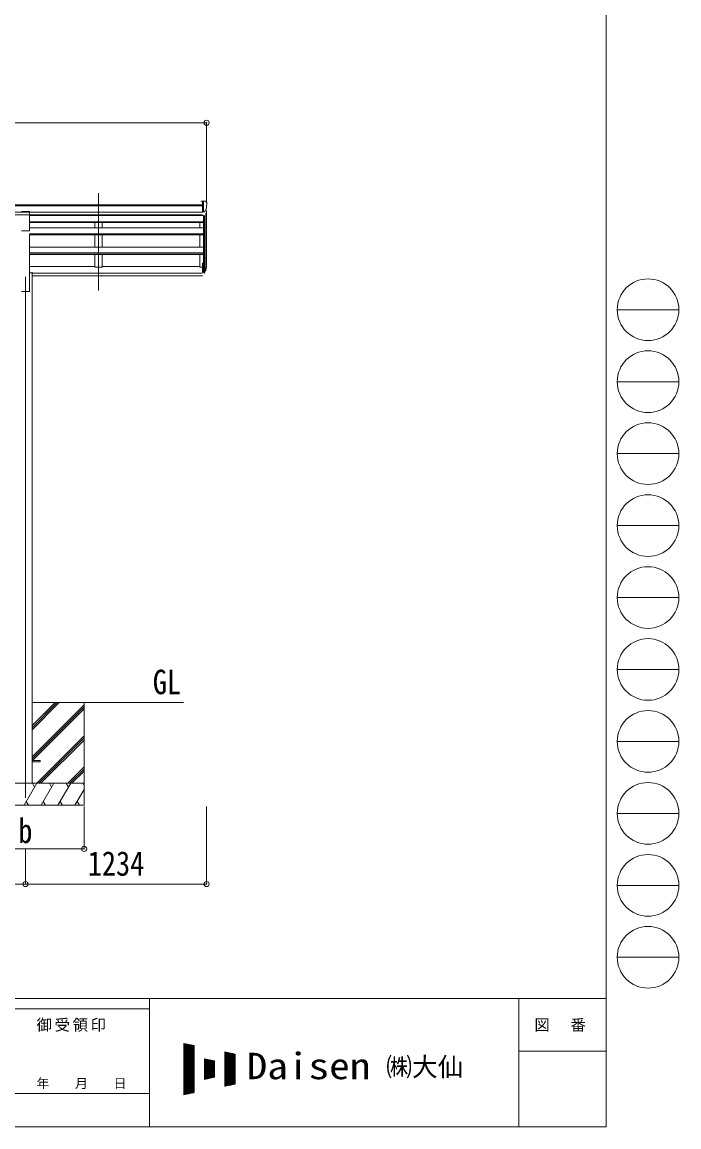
# Model space of a CAD drawing. Units: millimetres at full size; details may follow other scales. Extents: x -9783 to 33612, y -6828 to 13322.
# Drawn here: x 5418 to 9892, y -6828 to 696 of the extents above; entities that cross this region are included whole.
import ezdxf
from ezdxf.enums import TextEntityAlignment as Align

# ---------------------------------------------------------------- set-up
doc = ezdxf.new("R2010")
doc.units = ezdxf.units.MM
doc.header["$LTSCALE"] = 35
doc.header["$PDMODE"] = 32
doc.header["$PDSIZE"] = 35
for name, color, linetype, lineweight in [('0-0_0', 7, 'Continuous', 9), ('0-1_本体', 4, 'Continuous', 9), ('0-2_部品', 7, 'Continuous', 9), ('0-8_PARTS2', 2, 'Continuous', 9), ('0-A_寸法', 6, 'Continuous', 9), ('F-0_240', 7, 'Continuous', 9)]:
    doc.layers.add(name, color=color, linetype=linetype, lineweight=lineweight)
doc.styles.add('ＭＳ ゴシック', font='')
doc.styles.get('ＭＳ ゴシック').set_extended_font_data('MS Gothic')

msp = doc.modelspace()

# ---------------------------------------------------------------- linework, layer by layer
at = {"layer": '0-0_0'}
for p, q in [((5485.22, -3938.2), (6516.02, -3938.2)), ((5485.22, -4123.83), (5670.85, -3938.2)), ((5485.22, -4109.68), (5656.71, -3938.2)), ((5485.22, -4095.54), (5642.57, -3938.2)), ((5485.22, -4307.67), (5840.02, -3952.88)), ((5485.22, -4321.81), (5840.02, -3967.02)), ((5487.48, -4333.7), (5840.02, -3981.16)), ((5840.02, -3938.2), (5840.02, -4638.2)), ((5516.83, -4488.2), (5840.02, -4165.01)), ((5530.97, -4488.2), (5840.02, -4179.15)), ((5545.11, -4488.2), (5840.02, -4193.29)), ((5728.96, -4488.2), (5840.02, -4377.14)), ((5743.1, -4488.2), (5840.02, -4391.28)), ((5757.24, -4488.2), (5840.02, -4405.42)), ((5840.02, -4488.2), (5040.02, -4488.2)), ((5431.17, -4638.2), (5517.78, -4488.2)), ((5502.78, -4514.18), (5487.78, -4488.19)), ((5546.64, -4638.2), (5633.25, -4488.2)), ((5618.25, -4514.18), (5603.25, -4488.2)), ((5662.12, -4638.2), (5748.72, -4488.2)), ((5718.72, -4488.2), (5733.72, -4514.18)), ((5834.19, -4488.2), (5840.02, -4498.3)), ((5777.58, -4638.2), (5840.02, -4530.06)), ((5040.02, -4638.2), (5840.02, -4638.2)), ((5446.17, -4612.22), (5461.17, -4638.2)), ((5561.64, -4612.22), (5576.64, -4638.2)), ((5677.11, -4612.22), (5692.11, -4638.2)), ((5792.58, -4612.22), (5807.58, -4638.2))]:
    msp.add_line(p, q, dxfattribs=at)
at = {"layer": '0-1_本体'}
for p, q in [((932.52, -549.65), (6647.52, -549.65)), ((932.52, -554.99), (6647.52, -554.99)), ((932.52, -598.53), (6647.52, -598.53)), ((6674.02, -975.38), (6674.02, -586.4)), ((932.52, -616.19), (6647.52, -616.19)), ((6647.52, -618.57), (5467.52, -618.57)), ((6654.02, -621.57), (5467.52, -621.57)), ((6654.02, -663.72), (5467.52, -663.72)), ((6654.02, -665.12), (5467.52, -665.12)), ((6654.02, -668.9), (5467.52, -668.9)), ((5913.02, -618.57), (5913.02, -621.57)), ((5913.02, -668.9), (5913.02, -704.97)), ((5963.02, -618.57), (5963.02, -621.57)), ((5963.02, -668.9), (5963.02, -704.97)), ((6629.02, -621.57), (6629.02, -618.57)), ((6629.02, -704.97), (6629.02, -668.9)), ((6654.02, -621.03), (6654.02, -971.52)), ((6660.02, -620.55), (6660.02, -1015.96)), ((6669.73, -605.2), (6669.73, -997.96)), ((6654.02, -704.97), (5467.52, -704.97)), ((6654.02, -745.7), (5467.52, -745.7)), ((6654.02, -747.18), (5467.52, -747.18)), ((5467.52, -1138.22), (5467.52, -749.98)), ((6654.02, -753.98), (5467.52, -753.98)), ((5913.02, -753.98), (5913.02, -837.33)), ((5963.02, -753.98), (5963.02, -837.33)), ((6629.02, -837.33), (6629.02, -753.98)), ((6654.02, -837.33), (5467.52, -837.33)), ((6654.02, -876.54), (5467.52, -876.54)), ((6654.02, -878.02), (5467.52, -878.02)), ((6654.02, -887.68), (5467.52, -887.68)), ((5913.02, -887.5), (5913.02, -973.75)), ((5963.02, -887.5), (5963.02, -973.75)), ((6629.02, -973.75), (6629.02, -887.68)), ((5467.52, -968.93), (5913.02, -968.93)), ((5963.02, -973.73), (5913.02, -973.73)), ((5963.02, -968.93), (6629.02, -968.93)), ((6629.02, -973.73), (6647.52, -973.73)), ((5467.52, -1011.84), (5485.22, -1011.84)), ((5485.22, -1008.2), (5485.22, -4488.2)), ((6647.52, -1013.23), (5485.22, -1013.23)), ((6647.52, -1014.61), (5485.22, -1014.61)), ((6647.52, -1031.79), (5485.22, -1031.79)), ((5412.52, -1138.22), (5467.52, -1138.22))]:
    msp.add_line(p, q, dxfattribs=at)
at = {"layer": '0-2_部品'}
for p, q in [((6647.52, -523.53), (6637.52, -523.62)), ((6637.52, -525.13), (6637.52, -523.62)), ((6647.52, -595.52), (6647.52, -523.53)), ((6666.02, -523.53), (6647.52, -523.53)), ((6654.02, -596.52), (6654.02, -523.53)), ((6666.02, -523.53), (6668.35, -523.67)), ((6669.11, -524.1), (6673.18, -529.91)), ((5412.52, -593.77), (5467.52, -593.77)), ((5467.52, -725.47), (5467.52, -593.77)), ((6647.52, -595.52), (6654.02, -595.52)), ((6654.02, -596.52), (6659.23, -596.2)), ((6661.64, -594.7), (6670.92, -578.64)), ((6676.02, -532.9), (6676.02, -533.53)), ((5412.52, -725.47), (5467.52, -725.47)), ((6647.52, -947.01), (6647.52, -1008.07)), ((6647.52, -947.01), (6654.02, -947.01)), ((6654.02, -947.01), (6654.02, -1008.89)), ((6660.45, -990.97), (6670.21, -972.55)), ((6671.63, -973.05), (6661.46, -992.22)), ((6647.52, -985.32), (6654.02, -985.32)), ((6647.52, -990.72), (6654.02, -990.72)), ((6647.52, -1008.07), (6654.02, -1008.07)), ((6654.02, -991.72), (6659.15, -991.72)), ((6654.02, -993.72), (6658.86, -993.72)), ((6654.02, -1008.89), (6658.86, -1008.89)), ((6669.04, -989.9), (6661.46, -1007.39))]:
    msp.add_line(p, q, dxfattribs=at)
at = {"layer": '0-2_部品', "color": 4}
msp.add_line((5539.62, -4333.7), (5484.82, -4333.7), dxfattribs=at)
msp.add_lwpolyline([(5539.62, -4333.7), (5539.62, -4342.7), (5484.82, -4342.7)], dxfattribs=at)
at = {"layer": '0-2_部品'}
for centre, radius, start, end in [((6668.29, -524.67), 1, 35, 86.5), ((6659.04, -593.2), 3, 273.5, 330), ((6474.02, -533.53), 202, 347.09739, 0), ((6673.02, -532.9), 3, 0, 87), ((6540.8, -953.83), 133.22, 344.28698, 356.72013), ((6586.07, -946.6), 88.05, 342.78929, 2.77608), ((6585.36, -950.88), 89.07, 345.58812, 5.50424), ((6658.86, -990.72), 3, 270, 330), ((6658.86, -1005.89), 3, 270, 330), ((6659.15, -990.22), 1.5, 270, 330)]:
    msp.add_arc(centre, radius, start, end, dxfattribs=at)
at = {"layer": '0-8_PARTS2'}
for p, q in [((5938.02, -1131.99), (5938.02, -469.47)), ((5440.02, -1038.2), (5440.02, -4588.2))]:
    msp.add_line(p, q, dxfattribs=at)
at = {"layer": '0-A_寸法'}
for p, q in [((906.02, 10.16), (6674.02, 10.16)), ((6674.02, 10.16), (6674.02, -535.46)), ((5840.02, -4934.58), (5840.02, -4645.62)), ((6674.02, -5174.56), (6674.02, -4645.62)), ((5040.02, -4934.58), (5840.02, -4934.58)), ((5440.02, -5174.56), (5440.02, -4934.58)), ((2140.02, -5174.56), (5440.02, -5174.56)), ((5440.02, -5174.56), (6674.02, -5174.56))]:
    msp.add_line(p, q, dxfattribs=at)
for p in [(6674.02, 10.16), (5840.02, -4934.58), (5440.02, -5174.56), (6674.02, -5174.56)]:
    msp.add_point(p, dxfattribs=at)
at = {"layer": 'F-0_240', "color": 5}
for p, q in [((9396.97, 6751.9), (9396.97, -6828.1)), ((-9783.03, -5953.1), (9396.97, -5953.1)), ((6285.75, -5953.1), (6285.75, -6828.1)), ((8801.97, -5953.1), (8801.97, -6828.1)), ((-9783.03, -6023.1), (6285.75, -6023.1)), ((8801.97, -6311.85), (9396.97, -6311.85)), ((5305.75, -6600.6), (6285.75, -6600.6)), ((-9783.03, -6828.1), (9396.97, -6828.1))]:
    msp.add_line(p, q, dxfattribs=at)
at = {"layer": 'F-0_240', "color": 4}
for p, q in [((9471.77, -1263.1), (9891.77, -1263.1)), ((9471.77, -1753.1), (9891.77, -1753.1)), ((9471.77, -2243.1), (9891.77, -2243.1)), ((9471.77, -2733.1), (9891.77, -2733.1)), ((9471.77, -3223.1), (9891.77, -3223.1)), ((9471.77, -3713.1), (9891.77, -3713.1)), ((9471.77, -4203.1), (9891.77, -4203.1)), ((9471.77, -4693.1), (9891.77, -4693.1)), ((9471.77, -5183.1), (9891.77, -5183.1)), ((9471.77, -5673.1), (9891.77, -5673.1))]:
    msp.add_line(p, q, dxfattribs=at)
at = {"layer": 'F-0_240'}
for p, q in [((6519.04, -6259.47), (6589.04, -6274.05)), ((6519.04, -6259.47), (6519.04, -6609.47)), ((6519.04, -6262.76), (6534.85, -6262.76)), ((6519.04, -6266.26), (6551.65, -6266.26)), ((6519.04, -6269.76), (6568.45, -6269.76)), ((6519.04, -6273.26), (6585.25, -6273.26)), ((6519.04, -6276.76), (6589.04, -6276.76)), ((6519.04, -6280.26), (6589.04, -6280.26)), ((6519.04, -6283.76), (6589.04, -6283.76)), ((6519.04, -6287.26), (6589.04, -6287.26)), ((6519.04, -6290.76), (6589.04, -6290.76)), ((6519.04, -6294.26), (6589.04, -6294.26)), ((6519.04, -6297.76), (6589.04, -6297.76)), ((6519.04, -6301.26), (6589.04, -6301.26)), ((6519.04, -6304.76), (6589.04, -6304.76)), ((6519.04, -6308.26), (6589.04, -6308.26)), ((6519.04, -6311.76), (6589.04, -6311.76)), ((6519.04, -6315.26), (6589.04, -6315.26)), ((6519.04, -6318.76), (6589.04, -6318.76)), ((6521.12, -6609.03), (6521.12, -6259.9)), ((6524.62, -6608.3), (6524.62, -6260.63)), ((6528.12, -6607.58), (6528.12, -6261.36)), ((6531.62, -6606.85), (6531.62, -6262.09)), ((6535.12, -6606.12), (6535.12, -6262.81)), ((6538.62, -6605.39), (6538.62, -6263.54)), ((6542.12, -6604.66), (6542.12, -6264.27)), ((6545.62, -6603.93), (6545.62, -6265)), ((6549.12, -6603.2), (6549.12, -6265.73)), ((6552.62, -6602.47), (6552.62, -6266.46)), ((6556.12, -6601.74), (6556.12, -6267.19)), ((6559.62, -6601.01), (6559.62, -6267.92)), ((6563.12, -6600.28), (6563.12, -6268.65)), ((6566.62, -6599.55), (6566.62, -6269.38)), ((6570.12, -6598.83), (6570.12, -6270.11)), ((6573.62, -6598.1), (6573.62, -6270.84)), ((6577.12, -6597.37), (6577.12, -6271.56)), ((6580.62, -6596.64), (6580.62, -6272.29)), ((6584.12, -6595.91), (6584.12, -6273.02)), ((6587.62, -6595.18), (6587.62, -6273.75)), ((6589.04, -6274.05), (6589.04, -6594.88)), ((6799.04, -6317.8), (6869.04, -6332.38)), ((6799.04, -6317.8), (6799.04, -6551.13)), ((6799.04, -6318.76), (6803.65, -6318.76)), ((6801.12, -6550.7), (6801.12, -6318.23)), ((6804.62, -6549.97), (6804.62, -6318.96)), ((6808.12, -6549.24), (6808.12, -6319.69)), ((6519.04, -6322.26), (6589.04, -6322.26)), ((6519.04, -6325.76), (6589.04, -6325.76)), ((6519.04, -6329.26), (6589.04, -6329.26)), ((6519.04, -6332.76), (6589.04, -6332.76)), ((6519.04, -6336.26), (6589.04, -6336.26)), ((6519.04, -6339.76), (6589.04, -6339.76)), ((6519.04, -6343.26), (6589.04, -6343.26)), ((6519.04, -6346.76), (6589.04, -6346.76)), ((6519.04, -6350.26), (6589.04, -6350.26)), ((6519.04, -6353.76), (6589.04, -6353.76)), ((6519.04, -6357.26), (6589.04, -6357.26)), ((6519.04, -6360.76), (6589.04, -6360.76)), ((6519.04, -6364.26), (6589.04, -6364.26)), ((6519.04, -6367.76), (6589.04, -6367.76)), ((6519.04, -6371.26), (6589.04, -6371.26)), ((6519.04, -6374.76), (6589.04, -6374.76)), ((6519.04, -6378.26), (6589.04, -6378.26)), ((6519.04, -6381.76), (6589.04, -6381.76)), ((6519.04, -6385.26), (6589.04, -6385.26)), ((6519.04, -6388.76), (6589.04, -6388.76)), ((6519.04, -6392.26), (6589.04, -6392.26)), ((6659.04, -6364.47), (6729.04, -6379.05)), ((6659.04, -6364.47), (6659.04, -6504.47)), ((6659.04, -6367.76), (6674.85, -6367.76)), ((6659.04, -6371.26), (6691.65, -6371.26)), ((6659.04, -6374.76), (6708.45, -6374.76)), ((6659.04, -6378.26), (6725.25, -6378.26)), ((6659.04, -6381.76), (6729.04, -6381.76)), ((6659.04, -6385.26), (6729.04, -6385.26)), ((6659.04, -6388.76), (6729.04, -6388.76)), ((6659.04, -6392.26), (6729.04, -6392.26)), ((6661.12, -6504.03), (6661.12, -6364.9)), ((6664.62, -6503.3), (6664.62, -6365.63)), ((6668.12, -6502.58), (6668.12, -6366.36)), ((6671.62, -6501.85), (6671.62, -6367.09)), ((6675.12, -6501.12), (6675.12, -6367.81)), ((6678.62, -6500.39), (6678.62, -6368.54)), ((6682.12, -6499.66), (6682.12, -6369.27)), ((6685.62, -6498.93), (6685.62, -6370)), ((6689.12, -6498.2), (6689.12, -6370.73)), ((6692.62, -6497.47), (6692.62, -6371.46)), ((6696.12, -6496.74), (6696.12, -6372.19)), ((6699.62, -6496.01), (6699.62, -6372.92)), ((6703.12, -6495.28), (6703.12, -6373.65)), ((6706.62, -6494.55), (6706.62, -6374.38)), ((6710.12, -6493.83), (6710.12, -6375.11)), ((6713.62, -6493.1), (6713.62, -6375.84)), ((6717.12, -6492.37), (6717.12, -6376.56)), ((6720.62, -6491.64), (6720.62, -6377.29)), ((6724.12, -6490.91), (6724.12, -6378.02)), ((6727.62, -6490.18), (6727.62, -6378.75)), ((6729.04, -6379.05), (6729.04, -6489.88)), ((6799.04, -6322.26), (6820.45, -6322.26)), ((6799.04, -6325.76), (6837.25, -6325.76)), ((6799.04, -6329.26), (6854.05, -6329.26)), ((6799.04, -6332.76), (6869.04, -6332.76)), ((6799.04, -6336.26), (6869.04, -6336.26)), ((6799.04, -6339.76), (6869.04, -6339.76)), ((6799.04, -6343.26), (6869.04, -6343.26)), ((6799.04, -6346.76), (6869.04, -6346.76)), ((6799.04, -6350.26), (6869.04, -6350.26)), ((6799.04, -6353.76), (6869.04, -6353.76)), ((6799.04, -6357.26), (6869.04, -6357.26)), ((6799.04, -6360.76), (6869.04, -6360.76)), ((6799.04, -6364.26), (6869.04, -6364.26)), ((6799.04, -6367.76), (6869.04, -6367.76)), ((6799.04, -6371.26), (6869.04, -6371.26)), ((6799.04, -6374.76), (6869.04, -6374.76)), ((6799.04, -6378.26), (6869.04, -6378.26)), ((6799.04, -6381.76), (6869.04, -6381.76)), ((6799.04, -6385.26), (6869.04, -6385.26)), ((6799.04, -6388.76), (6869.04, -6388.76)), ((6799.04, -6392.26), (6869.04, -6392.26)), ((6811.62, -6548.51), (6811.62, -6320.42)), ((6815.12, -6547.78), (6815.12, -6321.15)), ((6818.62, -6547.05), (6818.62, -6321.88)), ((6822.12, -6546.33), (6822.12, -6322.61)), ((6825.62, -6545.6), (6825.62, -6323.34)), ((6829.12, -6544.87), (6829.12, -6324.06)), ((6832.62, -6544.14), (6832.62, -6324.79)), ((6836.12, -6543.41), (6836.12, -6325.52)), ((6839.62, -6542.68), (6839.62, -6326.25)), ((6843.12, -6541.95), (6843.12, -6326.98)), ((6846.62, -6541.22), (6846.62, -6327.71)), ((6850.12, -6540.49), (6850.12, -6328.44)), ((6853.62, -6539.76), (6853.62, -6329.17)), ((6857.12, -6539.03), (6857.12, -6329.9)), ((6860.62, -6538.3), (6860.62, -6330.63)), ((6864.12, -6537.58), (6864.12, -6331.36)), ((6867.62, -6536.85), (6867.62, -6332.09)), ((6869.04, -6332.38), (6869.04, -6536.55)), ((6519.04, -6395.76), (6589.04, -6395.76)), ((6519.04, -6399.26), (6589.04, -6399.26)), ((6519.04, -6402.76), (6589.04, -6402.76)), ((6519.04, -6406.26), (6589.04, -6406.26)), ((6519.04, -6409.76), (6589.04, -6409.76)), ((6519.04, -6413.26), (6589.04, -6413.26)), ((6519.04, -6416.76), (6589.04, -6416.76)), ((6519.04, -6420.26), (6589.04, -6420.26)), ((6519.04, -6423.76), (6589.04, -6423.76)), ((6519.04, -6427.26), (6589.04, -6427.26)), ((6519.04, -6430.76), (6589.04, -6430.76)), ((6519.04, -6434.26), (6589.04, -6434.26)), ((6519.04, -6437.76), (6589.04, -6437.76)), ((6519.04, -6441.26), (6589.04, -6441.26)), ((6519.04, -6444.76), (6589.04, -6444.76)), ((6519.04, -6448.26), (6589.04, -6448.26)), ((6519.04, -6451.76), (6589.04, -6451.76)), ((6519.04, -6455.26), (6589.04, -6455.26)), ((6519.04, -6458.76), (6589.04, -6458.76)), ((6519.04, -6462.26), (6589.04, -6462.26)), ((6519.04, -6465.76), (6589.04, -6465.76)), ((6519.04, -6469.26), (6589.04, -6469.26)), ((6659.04, -6395.76), (6729.04, -6395.76)), ((6659.04, -6399.26), (6729.04, -6399.26)), ((6659.04, -6402.76), (6729.04, -6402.76)), ((6659.04, -6406.26), (6729.04, -6406.26)), ((6659.04, -6409.76), (6729.04, -6409.76)), ((6659.04, -6413.26), (6729.04, -6413.26)), ((6659.04, -6416.76), (6729.04, -6416.76)), ((6659.04, -6420.26), (6729.04, -6420.26)), ((6659.04, -6423.76), (6729.04, -6423.76)), ((6659.04, -6427.26), (6729.04, -6427.26)), ((6659.04, -6430.76), (6729.04, -6430.76)), ((6659.04, -6434.26), (6729.04, -6434.26)), ((6659.04, -6437.76), (6729.04, -6437.76)), ((6659.04, -6441.26), (6729.04, -6441.26)), ((6659.04, -6444.76), (6729.04, -6444.76)), ((6659.04, -6448.26), (6729.04, -6448.26)), ((6659.04, -6451.76), (6729.04, -6451.76)), ((6659.04, -6455.26), (6729.04, -6455.26)), ((6659.04, -6458.76), (6729.04, -6458.76)), ((6659.04, -6462.26), (6729.04, -6462.26)), ((6659.04, -6465.76), (6729.04, -6465.76)), ((6659.04, -6469.26), (6729.04, -6469.26)), ((6799.04, -6395.76), (6869.04, -6395.76)), ((6799.04, -6399.26), (6869.04, -6399.26)), ((6799.04, -6402.76), (6869.04, -6402.76)), ((6799.04, -6406.26), (6869.04, -6406.26)), ((6799.04, -6409.76), (6869.04, -6409.76)), ((6799.04, -6413.26), (6869.04, -6413.26)), ((6799.04, -6416.76), (6869.04, -6416.76)), ((6799.04, -6420.26), (6869.04, -6420.26)), ((6799.04, -6423.76), (6869.04, -6423.76)), ((6799.04, -6427.26), (6869.04, -6427.26)), ((6799.04, -6430.76), (6869.04, -6430.76)), ((6799.04, -6434.26), (6869.04, -6434.26)), ((6799.04, -6437.76), (6869.04, -6437.76)), ((6799.04, -6441.26), (6869.04, -6441.26)), ((6799.04, -6444.76), (6869.04, -6444.76)), ((6799.04, -6448.26), (6869.04, -6448.26)), ((6799.04, -6451.76), (6869.04, -6451.76)), ((6799.04, -6455.26), (6869.04, -6455.26)), ((6799.04, -6458.76), (6869.04, -6458.76)), ((6799.04, -6462.26), (6869.04, -6462.26)), ((6799.04, -6465.76), (6869.04, -6465.76)), ((6799.04, -6469.26), (6869.04, -6469.26)), ((6519.04, -6472.76), (6589.04, -6472.76)), ((6519.04, -6476.26), (6589.04, -6476.26)), ((6519.04, -6479.76), (6589.04, -6479.76)), ((6519.04, -6483.26), (6589.04, -6483.26)), ((6519.04, -6486.76), (6589.04, -6486.76)), ((6519.04, -6490.26), (6589.04, -6490.26)), ((6519.04, -6493.76), (6589.04, -6493.76)), ((6519.04, -6497.26), (6589.04, -6497.26)), ((6519.04, -6500.76), (6589.04, -6500.76)), ((6519.04, -6504.26), (6589.04, -6504.26)), ((6519.04, -6507.76), (6589.04, -6507.76)), ((6519.04, -6511.26), (6589.04, -6511.26)), ((6519.04, -6514.76), (6589.04, -6514.76)), ((6519.04, -6518.26), (6589.04, -6518.26)), ((6519.04, -6521.76), (6589.04, -6521.76)), ((6519.04, -6525.26), (6589.04, -6525.26)), ((6519.04, -6528.76), (6589.04, -6528.76)), ((6519.04, -6532.26), (6589.04, -6532.26)), ((6519.04, -6535.76), (6589.04, -6535.76)), ((6519.04, -6539.26), (6589.04, -6539.26)), ((6519.04, -6542.76), (6589.04, -6542.76)), ((6659.04, -6472.76), (6729.04, -6472.76)), ((6659.04, -6476.26), (6729.04, -6476.26)), ((6659.04, -6479.76), (6729.04, -6479.76)), ((6659.04, -6483.26), (6729.04, -6483.26)), ((6659.04, -6486.76), (6729.04, -6486.76)), ((6659.04, -6504.47), (6729.04, -6489.88)), ((6659.04, -6490.26), (6727.23, -6490.26)), ((6659.04, -6493.76), (6710.43, -6493.76)), ((6659.04, -6497.26), (6693.63, -6497.26)), ((6659.04, -6500.76), (6676.83, -6500.76)), ((6659.04, -6504.26), (6660.03, -6504.26)), ((6799.04, -6472.76), (6869.04, -6472.76)), ((6799.04, -6476.26), (6869.04, -6476.26)), ((6799.04, -6479.76), (6869.04, -6479.76)), ((6799.04, -6483.26), (6869.04, -6483.26)), ((6799.04, -6486.76), (6869.04, -6486.76)), ((6799.04, -6490.26), (6869.04, -6490.26)), ((6799.04, -6493.76), (6869.04, -6493.76)), ((6799.04, -6497.26), (6869.04, -6497.26)), ((6799.04, -6500.76), (6869.04, -6500.76)), ((6799.04, -6504.26), (6869.04, -6504.26)), ((6799.04, -6507.76), (6869.04, -6507.76)), ((6799.04, -6511.26), (6869.04, -6511.26)), ((6799.04, -6514.76), (6869.04, -6514.76)), ((6799.04, -6518.26), (6869.04, -6518.26)), ((6799.04, -6521.76), (6869.04, -6521.76)), ((6799.04, -6525.26), (6869.04, -6525.26)), ((6799.04, -6528.76), (6869.04, -6528.76)), ((6799.04, -6532.26), (6869.04, -6532.26)), ((6799.04, -6535.76), (6869.04, -6535.76)), ((6869.04, -6536.55), (6799.04, -6551.13)), ((6799.04, -6539.26), (6856.03, -6539.26)), ((6799.04, -6542.76), (6839.23, -6542.76)), ((6519.04, -6546.26), (6589.04, -6546.26)), ((6519.04, -6549.76), (6589.04, -6549.76)), ((6519.04, -6553.26), (6589.04, -6553.26)), ((6519.04, -6556.76), (6589.04, -6556.76)), ((6519.04, -6560.26), (6589.04, -6560.26)), ((6519.04, -6563.76), (6589.04, -6563.76)), ((6519.04, -6567.26), (6589.04, -6567.26)), ((6519.04, -6570.76), (6589.04, -6570.76)), ((6519.04, -6574.26), (6589.04, -6574.26)), ((6519.04, -6577.76), (6589.04, -6577.76)), ((6519.04, -6581.26), (6589.04, -6581.26)), ((6519.04, -6584.76), (6589.04, -6584.76)), ((6519.04, -6588.26), (6589.04, -6588.26)), ((6519.04, -6591.76), (6589.04, -6591.76)), ((6589.04, -6594.88), (6519.04, -6609.47)), ((6519.04, -6595.26), (6587.23, -6595.26)), ((6519.04, -6598.76), (6570.43, -6598.76)), ((6519.04, -6602.26), (6553.63, -6602.26)), ((6519.04, -6605.76), (6536.83, -6605.76)), ((6519.04, -6609.26), (6520.03, -6609.26)), ((6799.04, -6546.26), (6822.43, -6546.26)), ((6799.04, -6549.76), (6805.63, -6549.76))]:
    msp.add_line(p, q, dxfattribs=at)
at = {"layer": 'F-0_240', "color": 4}
for centre in [(9681.77, -1263.1), (9681.77, -1753.1), (9681.77, -2243.1), (9681.77, -2733.1), (9681.77, -3223.1), (9681.77, -3713.1), (9681.77, -4203.1), (9681.77, -4693.1), (9681.77, -5183.1), (9681.77, -5673.1)]:
    msp.add_circle(centre, 210, dxfattribs=at)

# ---------------------------------------------------------------- texts
at = {"layer": '0-0_0', "style": 'ＭＳ ゴシック', "width": 0.85}
msp.add_text('GL', height=166.8, dxfattribs=at).set_placement((6307.77, -3931.26), align=Align.BOTTOM_LEFT)
at = {"layer": '0-8_PARTS2', "color": 7, "style": 'ＭＳ ゴシック', "width": 0.85}
msp.add_text('1234', height=166.8, dxfattribs=at).set_placement((5864.52, -5167.56), align=Align.BOTTOM_LEFT)
at = {"layer": '0-A_寸法', "color": 7, "style": 'ＭＳ ゴシック', "width": 0.85}
msp.add_text('b', height=166.8, dxfattribs=at).set_placement((5391.89, -4945.08), align=Align.BOTTOM_LEFT)
at = {"layer": 'F-0_240', "style": 'ＭＳ ゴシック', "width": 1.15}
msp.add_text('Daisen', height=179.6, dxfattribs=at).set_placement((6947.05, -6556.97), align=Align.BOTTOM_LEFT)
at = {"layer": 'F-0_240', "style": 'ＭＳ ゴシック'}
for s, height, p in [('㈱大仙\u3000', 128.3, (7898.35, -6521.97)), ('年\u3000\u3000月\u3000\u3000日', 64.15, (5515.76, -6583.1))]:
    msp.add_text(s, height=height, dxfattribs=at).set_placement(p, align=Align.BOTTOM_LEFT)
at = {"layer": 'F-0_240', "char_height": 76.98, "attachment_point": 7, "style": 'ＭＳ ゴシック'}
for s, insert in [('\\T1.17;御受領印', (5515.75, -6180.6)), ('\\T1.17;図\u3000番', (8906.97, -6180.6))]:
    msp.add_mtext(s, dxfattribs=dict(at, insert=insert))

doc.saveas('drawing.dxf')
